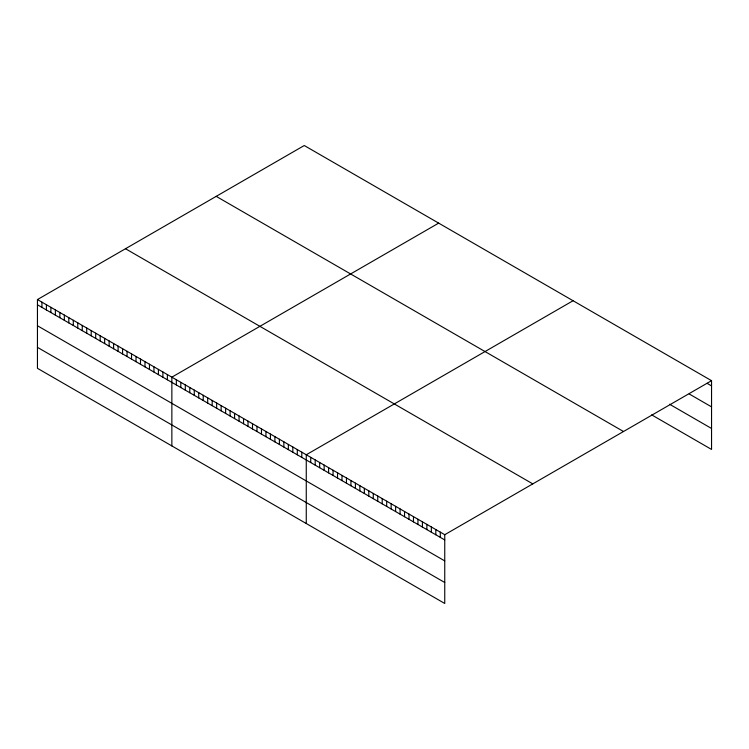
<?xml version="1.0" encoding="UTF-8"?>
<svg xmlns="http://www.w3.org/2000/svg" width="749" height="749" viewBox="0 0 749 749"><rect width="100%" height="100%" fill="white"/><g stroke="black" fill="none" stroke-linecap="round" stroke-linejoin="round"><path stroke-width="1.12" d="M37.45 299.563L444.747 534.711L444.747 603.479L37.45 368.321L37.45 299.563L304.253 145.521L711.55 380.679L711.55 449.437L651.686 414.88M438.661 223.127L171.858 377.159L171.858 445.927M573.069 300.724L306.266 454.765L306.266 523.523M444.747 534.711L711.55 380.679M707.084 383.319L711.55 385.904M689.211 393.974L711.55 406.866M669.559 404.226L711.55 428.475M216.208 196.36L623.505 431.508M125.495 248.734L532.792 483.882M37.45 304.787L444.747 539.935M37.45 325.749L444.747 560.907M37.45 347.358L444.747 582.507M440.281 532.136L440.281 537.361M435.815 529.552L435.815 534.777M431.349 526.978L431.349 532.202M426.883 524.394L426.883 529.627M422.417 521.819L422.417 527.043M417.942 519.235L417.942 524.469M413.476 516.66L413.476 521.884M409.01 514.086L409.01 519.31M404.544 511.501L404.544 516.726M400.078 508.927L400.078 514.151M395.612 506.343L395.612 511.567M391.147 503.768L391.147 508.992M386.681 501.184L386.681 506.408M382.205 498.609L382.205 503.834M377.739 496.025L377.739 501.25M373.274 493.451L373.274 498.675M368.808 490.867L368.808 496.091M364.342 488.292L364.342 493.516M359.876 485.708L359.876 490.932M355.41 483.133L355.41 488.357M350.935 480.549L350.935 485.783M346.469 477.974L346.469 483.199M342.003 475.39L342.003 480.624M337.537 472.816L337.537 478.04M333.071 470.241L333.071 475.465M328.605 467.657L328.605 472.881M324.139 465.082L324.139 470.306M319.673 462.498L319.673 467.722M315.198 459.923L315.198 465.148M310.732 457.339L310.732 462.564M301.791 452.171L301.791 457.405M297.306 449.587L297.306 454.812M292.831 447.003L292.831 452.227M288.346 444.419L288.346 449.643M283.862 441.826L283.862 447.05M279.386 439.242L279.386 444.466M274.902 436.658L274.902 441.882M270.426 434.064L270.426 439.298M265.942 431.48L265.942 436.704M261.467 428.896L261.467 434.12M256.982 426.312L256.982 431.536M252.507 423.719L252.507 428.943M248.022 421.135L248.022 426.359M243.547 418.551L243.547 423.775M239.062 415.967L239.062 421.191M234.587 413.373L234.587 418.597M230.102 410.789L230.102 416.013M225.627 408.205L225.627 413.429M221.142 405.612L221.142 410.845M216.658 403.028L216.658 408.252M212.182 400.443L212.182 405.668M207.698 397.859L207.698 403.084M203.222 395.266L203.222 400.49M198.738 392.682L198.738 397.906M194.263 390.098L194.263 395.322M189.778 387.505L189.778 392.738M185.303 384.92L185.303 390.145M180.818 382.336L180.818 387.561M176.343 379.752L176.343 384.977M167.383 374.575L167.383 379.799M162.898 371.991L162.898 377.215M158.413 369.397L158.413 374.631M153.938 366.813L153.938 372.038M149.454 364.229L149.454 369.454M144.978 361.645L144.978 366.87M140.494 359.052L140.494 364.276M136.018 356.468L136.018 361.692M131.534 353.884L131.534 359.108M127.058 351.29L127.058 356.524M122.574 348.706L122.574 353.931M118.099 346.122L118.099 351.347M113.614 343.538L113.614 348.762M109.139 340.945L109.139 346.178M104.654 338.361L104.654 343.585M100.179 335.777L100.179 341.001M95.694 333.193L95.694 338.417M91.209 330.599L91.209 335.824M86.734 328.015L86.734 333.239M82.25 325.431L82.25 330.655M77.774 322.838L77.774 328.071M73.29 320.254L73.29 325.478M68.814 317.67L68.814 322.894M64.33 315.086L64.33 320.31M59.854 312.492L59.854 317.716M55.37 309.908L55.37 315.132M50.895 307.324L50.895 312.548M46.41 304.731L46.41 309.964M41.935 302.147L41.935 307.371"/></g></svg>
